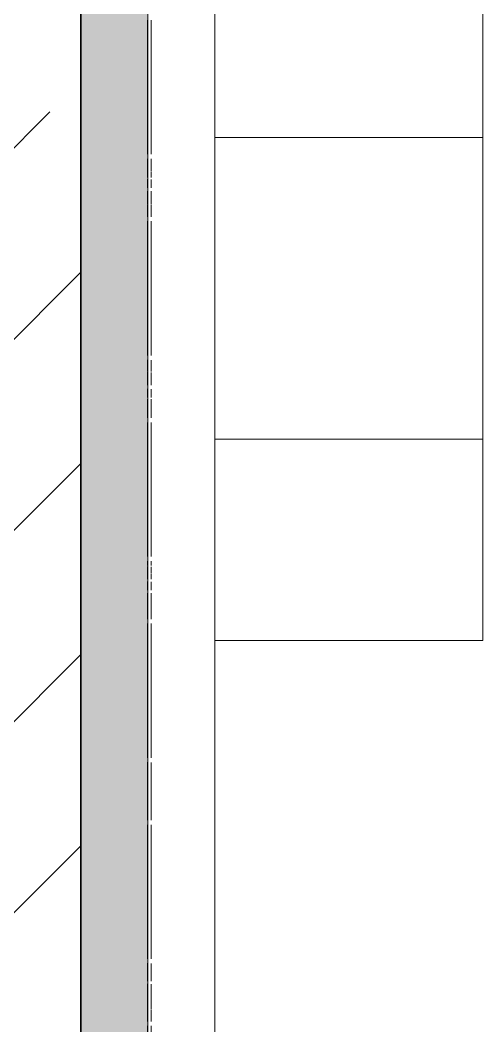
# Model space of a CAD drawing. Header units: millimetres. Extents: x 855 to 84199, y -1987 to 21700.
# Drawn here: x 10525.8 to 10663.9, y 20284.5 to 20584.5 of the extents above; entities that cross this region are included whole.
import ezdxf

# ---------------------------------------------------------------- set-up
doc = ezdxf.new("R2010")
doc.units = ezdxf.units.MM
for name, color, linetype, lineweight, true_color in [('A-WALL-2', 7, 'Continuous', 25, 0x3c3c3c), ('A-WALL-3', 7, 'Continuous', 35, 0x3c3c3c), ('A-WALL-FNSH-1', 7, 'Continuous', 13, 0x3c3c3c), ('I-FURN-1', 7, 'Continuous', 9, 0xf0f0f0)]:
    doc.layers.add(name, color=color, linetype=linetype, lineweight=lineweight, true_color=true_color)
doc.layers.add('I-WALL', color=7, linetype='Continuous', lineweight=9)

# ---------------------------------------------------------------- blocks, each defined once
blk = doc.blocks.new('Бизиборд лего - бизиборд 1_21б-32328682-План разверток пом_ 1_60_ Этаж 1')
at = {"layer": 'I-FURN-1'}
for p, q in [((-1205, 100), (-1355, 100)), ((-1355, 100), (-1205, 100)), ((-1205, 100), (-1295, 100)), ((-1295, 100), (-1295, 20)), ((-1295, 20), (-1295, 100)), ((-1295, 100), (-1205, 100)), ((-1145, 100), (-1205, 100)), ((-1205, 100), (-1145, 100)), ((-1205, 20), (-1205, 100)), ((-1205, 100), (-1205, 20)), ((-1145, 20), (-1145, 100)), ((-1145, 100), (-1145, 20)), ((-1000, 20), (-1500, 20)), ((-1330, 20), (-1290, 20)), ((-1290, 20), (-1330, 20)), ((-1330, 20), (-1295, 20)), ((-1295, 20), (-1290, 20)), ((-1290, 20), (-1295, 20)), ((-1295, 20), (-1290, 20)), ((-1290, 20), (-1289.66, 20)), ((-1280, 20), (-1290, 20)), ((-1290, 20), (-1287.07, 20)), ((-1270, 20), (-1290, 20)), ((-1290, 20), (-1270, 20)), ((-1282.59, 20), (-1290, 20)), ((-1290, 20), (-1270, 20)), ((-1270, 20), (-1290, 20)), ((-1290, 20), (-1270, 20)), ((-1270, 20), (-1290, 20)), ((-1290, 20), (-1270, 20)), ((-1270, 20), (-1290, 20)), ((-1290, 20), (-1287.07, 20)), ((-1288.66, 20), (-1290, 20)), ((-1290, 20), (-1282.59, 20)), ((-1270, 20), (-1290, 20)), ((-1290, 20), (-1270, 20)), ((-1270, 20), (-1290, 20)), ((-1290, 20), (-1270, 20)), ((-1277.41, 20), (-1290, 20)), ((-1290, 20), (-1272.93, 20)), ((-1272.93, 20), (-1290, 20)), ((-1290, 20), (-1270, 20)), ((-1289.66, 20), (-1290, 20)), ((-1290, 20), (-1270, 20)), ((-1285, 20), (-1290, 20)), ((-1290, 20), (-1270, 20)), ((-1270, 20), (-1290, 20)), ((-1290, 20), (-1270, 20)), ((-1270, 20), (-1290, 20)), ((-1290, 20), (-1270, 20)), ((-1282.59, 20), (-1290, 20)), ((-1290, 20), (-1270, 20)), ((-1270, 20), (-1290, 20)), ((-1290, 20), (-1270, 20)), ((-1270, 20), (-1290, 20)), ((-1290, 20), (-1270, 20)), ((-1270, 20), (-1290, 20)), ((-1290, 20), (-1270, 20)), ((-1270, 20), (-1290, 20)), ((-1290, 20), (-1270, 20)), ((-1270, 20), (-1290, 20)), ((-1290, 20), (-1288.66, 20)), ((-1287.07, 20), (-1290, 20)), ((-1290, 20), (-1270, 20)), ((-1270, 20), (-1290, 20)), ((-1290, 20), (-1282.59, 20)), ((-1288.66, 20), (-1290, 20)), ((-1290, 20), (-1270, 20)), ((-1270, 20), (-1290, 20)), ((-1290, 20), (-1270, 20)), ((-1270, 20), (-1290, 20)), ((-1290, 20), (-1270, 20)), ((-1277.41, 20), (-1290, 20)), ((-1289.66, 20), (-1288.66, 20)), ((-1270, 20), (-1289.66, 20)), ((-1288.66, 20), (-1283.1, 20)), ((-1283.1, 20), (-1288.66, 20)), ((-1288.66, 20), (-1283.1, 20)), ((-1283.1, 20), (-1288.66, 20)), ((-1288.66, 20), (-1283.1, 20)), ((-1288.66, 20), (-1280, 20)), ((-1270, 20), (-1288.66, 20)), ((-1288.66, 20), (-1285, 20)), ((-1285, 20), (-1288.66, 20)), ((-1287.07, 20), (-1270, 20)), ((-1287.07, 20), (-1275, 20)), ((-1285, 20), (-1287.07, 20)), ((-1270, 20), (-1285, 20)), ((-1285, 20), (-1280, 20)), ((-1282.59, 20), (-1285, 20)), ((-1282.59, 20), (-1285, 20)), ((-1282.59, 20), (-1280, 20)), ((-1280, 20), (-1282.59, 20)), ((-1282.59, 20), (-1280, 20)), ((-1280, 20), (-1282.59, 20)), ((-1282.59, 20), (-1280, 20)), ((-1270, 20), (-1282.59, 20)), ((-1282.59, 20), (-1270, 20)), ((-1280, 20), (-1282.59, 20)), ((-1270, 20), (-1282.59, 20)), ((-1282.59, 20), (-1272.93, 20)), ((-1280, 20), (-1282.59, 20)), ((-1280, 20), (-1272.93, 20)), ((-1272.93, 20), (-1280, 20)), ((-1270, 20), (-1280, 20)), ((-1280, 20), (-1277.41, 20)), ((-1277.41, 20), (-1280, 20)), ((-1278.96, 20), (-1275, 20)), ((-1275, 20), (-1278.96, 20)), ((-1278.96, 20), (-1275, 20)), ((-1275, 20), (-1278.96, 20)), ((-1278.96, 20), (-1275, 20)), ((-1270, 20), (-1277.41, 20)), ((-1277.41, 20), (-1275, 20)), ((-1275, 20), (-1277.41, 20)), ((-1270, 20), (-1277.41, 20)), ((-1275, 20), (-1270, 20)), ((-1275, 20), (-1272.93, 20)), ((-1270, 20), (-1275, 20)), ((-1274.83, 20), (-1271.34, 20)), ((-1271.34, 20), (-1274.83, 20)), ((-1274.83, 20), (-1271.34, 20)), ((-1271.34, 20), (-1274.83, 20)), ((-1274.83, 20), (-1271.34, 20)), ((-1272.93, 20), (-1271.34, 20)), ((-1271.34, 20), (-1272.93, 20)), ((-1272.93, 20), (-1270, 20)), ((-1270, 20), (-1272.93, 20)), ((-1272.93, 20), (-1271.34, 20)), ((-1272.93, 20), (-1271.34, 20)), ((-1271.34, 20), (-1270.34, 20)), ((-1270, 20), (-1271.34, 20)), ((-1271.34, 20), (-1270, 20)), ((-1271.34, 20), (-1270.34, 20)), ((-1270.34, 20), (-1270, 20)), ((-1270.34, 20), (-1270, 20)), ((-1270, 20), (-1230, 20)), ((-1230, 20), (-1270, 20)), ((-1270, 20), (-1230, 20)), ((-1230, 20), (-1270, 20)), ((-1270, 20), (-1230, 20)), ((-1230, 20), (-1228.66, 20)), ((-1220, 20), (-1230, 20)), ((-1230, 20), (-1211.34, 20)), ((-1217.41, 20), (-1230, 20)), ((-1230, 20), (-1212.93, 20)), ((-1229.66, 20), (-1230, 20)), ((-1230, 20), (-1210, 20)), ((-1210, 20), (-1230, 20)), ((-1230, 20), (-1210, 20)), ((-1229.66, 20), (-1230, 20)), ((-1230, 20), (-1210, 20)), ((-1210, 20), (-1230, 20)), ((-1230, 20), (-1229.66, 20)), ((-1227.07, 20), (-1230, 20)), ((-1230, 20), (-1215, 20)), ((-1229.66, 20), (-1230, 20)), ((-1230, 20), (-1220, 20)), ((-1210, 20), (-1230, 20)), ((-1230, 20), (-1220, 20)), ((-1210, 20), (-1230, 20)), ((-1230, 20), (-1210, 20)), ((-1227.07, 20), (-1230, 20)), ((-1230, 20), (-1225, 20)), ((-1229.66, 20), (-1230, 20)), ((-1230, 20), (-1228.66, 20)), ((-1211.34, 20), (-1230, 20)), ((-1230, 20), (-1210, 20)), ((-1210, 20), (-1230, 20)), ((-1230, 20), (-1210, 20)), ((-1210, 20), (-1230, 20)), ((-1230, 20), (-1220, 20)), ((-1211.34, 20), (-1230, 20)), ((-1230, 20), (-1227.07, 20)), ((-1210, 20), (-1230, 20)), ((-1230, 20), (-1210, 20)), ((-1210, 20), (-1230, 20)), ((-1230, 20), (-1210, 20)), ((-1210, 20), (-1230, 20)), ((-1230, 20), (-1210, 20)), ((-1210, 20), (-1230, 20)), ((-1230, 20), (-1210, 20)), ((-1222.59, 20), (-1230, 20)), ((-1230, 20), (-1210, 20)), ((-1210, 20), (-1230, 20)), ((-1230, 20), (-1217.41, 20)), ((-1212.93, 20), (-1230, 20)), ((-1230, 20), (-1228.66, 20)), ((-1228.66, 20), (-1230, 20)), ((-1230, 20), (-1210, 20)), ((-1210, 20), (-1230, 20)), ((-1230, 20), (-1210, 20)), ((-1210, 20), (-1230, 20)), ((-1230, 20), (-1220, 20)), ((-1229.66, 20), (-1230, 20)), ((-1210, 20), (-1229.66, 20)), ((-1228.66, 20), (-1229.66, 20)), ((-1229.66, 20), (-1212.93, 20)), ((-1228.66, 20), (-1229.66, 20)), ((-1225, 20), (-1229.66, 20)), ((-1210, 20), (-1229.66, 20)), ((-1228.66, 20), (-1225.22, 20)), ((-1225.22, 20), (-1228.66, 20)), ((-1228.66, 20), (-1225.22, 20)), ((-1225.22, 20), (-1228.66, 20)), ((-1228.66, 20), (-1225.22, 20)), ((-1228.66, 20), (-1227.07, 20)), ((-1227.07, 20), (-1228.66, 20)), ((-1227.07, 20), (-1228.66, 20)), ((-1228.66, 20), (-1210, 20)), ((-1228.66, 20), (-1220, 20)), ((-1220, 20), (-1228.66, 20)), ((-1227.07, 20), (-1222.59, 20)), ((-1225, 20), (-1227.07, 20)), ((-1225, 20), (-1227.07, 20)), ((-1210, 20), (-1227.07, 20)), ((-1210, 20), (-1227.07, 20)), ((-1227.07, 20), (-1210, 20)), ((-1225, 20), (-1221.09, 20)), ((-1221.09, 20), (-1225, 20)), ((-1225, 20), (-1221.09, 20)), ((-1221.09, 20), (-1225, 20)), ((-1225, 20), (-1221.09, 20)), ((-1220, 20), (-1225, 20)), ((-1210, 20), (-1225, 20)), ((-1225, 20), (-1210, 20)), ((-1222.59, 20), (-1225, 20)), ((-1222.59, 20), (-1217.41, 20)), ((-1220, 20), (-1222.59, 20)), ((-1210.34, 20), (-1222.59, 20)), ((-1220, 20), (-1217.41, 20)), ((-1217.41, 20), (-1220, 20)), ((-1220, 20), (-1217.41, 20)), ((-1217.41, 20), (-1220, 20)), ((-1220, 20), (-1217.41, 20)), ((-1212.93, 20), (-1220, 20)), ((-1210, 20), (-1220, 20)), ((-1220, 20), (-1210, 20)), ((-1220, 20), (-1217.41, 20)), ((-1217.41, 20), (-1220, 20)), ((-1220, 20), (-1210.34, 20)), ((-1220, 20), (-1211.34, 20)), ((-1212.93, 20), (-1220, 20)), ((-1220, 20), (-1212.93, 20)), ((-1217.41, 20), (-1210, 20)), ((-1210.34, 20), (-1217.41, 20)), ((-1217.41, 20), (-1212.93, 20)), ((-1212.93, 20), (-1217.41, 20)), ((-1217.41, 20), (-1210, 20)), ((-1216.96, 20), (-1211.34, 20)), ((-1211.34, 20), (-1216.96, 20)), ((-1216.96, 20), (-1211.34, 20)), ((-1211.34, 20), (-1216.96, 20)), ((-1216.96, 20), (-1211.34, 20)), ((-1215, 20), (-1211.34, 20)), ((-1211.34, 20), (-1212.93, 20)), ((-1212.93, 20), (-1211.34, 20)), ((-1212.93, 20), (-1210, 20)), ((-1212.93, 20), (-1210, 20)), ((-1210, 20), (-1212.93, 20)), ((-1210, 20), (-1212.93, 20)), ((-1210, 20), (-1212.93, 20)), ((-1212.93, 20), (-1210, 20)), ((-1210, 20), (-1211.34, 20)), ((-1211.34, 20), (-1210, 20)), ((-1211.34, 20), (-1210, 20)), ((-1211.34, 20), (-1210, 20)), ((-1210, 20), (-1211.34, 20)), ((-1210, 20), (-1211.34, 20)), ((-1211.34, 20), (-1210, 20)), ((-1210, 20), (-1210.34, 20)), ((-1210.34, 20), (-1210, 20)), ((-1210, 20), (-1210.34, 20)), ((-1210, 20), (-1205, 20)), ((-1205, 20), (-1210, 20)), ((-1210, 20), (-1205, 20)), ((-1205, 20), (-1210, 20)), ((-1210, 20), (-1205, 20)), ((-1205, 20), (-1170, 20)), ((-1170, 20), (-1205, 20)), ((-1205, 20), (-1170, 20)), ((-1170, 20), (-1155, 20)), ((-1155, 20), (-1170, 20)), ((-1170, 20), (-1155, 20)), ((-1168.66, 20), (-1170, 20)), ((-1170, 20), (-1155, 20)), ((-1155, 20), (-1170, 20)), ((-1170, 20), (-1169.66, 20)), ((-1168.66, 20), (-1170, 20)), ((-1170, 20), (-1155, 20)), ((-1155, 20), (-1170, 20)), ((-1170, 20), (-1155, 20)), ((-1167.07, 20), (-1170, 20)), ((-1170, 20), (-1155, 20)), ((-1155, 20), (-1170, 20)), ((-1170, 20), (-1155, 20)), ((-1155, 20), (-1170, 20)), ((-1170, 20), (-1162.59, 20)), ((-1155, 20), (-1170, 20)), ((-1170, 20), (-1169.66, 20)), ((-1155, 20), (-1170, 20)), ((-1170, 20), (-1155, 20)), ((-1155, 20), (-1170, 20)), ((-1170, 20), (-1155, 20)), ((-1155, 20), (-1170, 20)), ((-1170, 20), (-1155, 20)), ((-1162.59, 20), (-1170, 20)), ((-1170, 20), (-1155, 20)), ((-1155, 20), (-1170, 20)), ((-1170, 20), (-1155, 20)), ((-1155, 20), (-1170, 20)), ((-1170, 20), (-1169.66, 20)), ((-1155, 20), (-1170, 20)), ((-1170, 20), (-1155, 20)), ((-1155, 20), (-1170, 20)), ((-1170, 20), (-1155, 20)), ((-1155, 20), (-1170, 20)), ((-1170, 20), (-1155, 20)), ((-1155, 20), (-1170, 20)), ((-1170, 20), (-1155, 20)), ((-1155, 20), (-1170, 20)), ((-1170, 20), (-1155, 20)), ((-1165, 20), (-1170, 20)), ((-1170, 20), (-1155, 20)), ((-1155, 20), (-1170, 20)), ((-1170, 20), (-1155, 20)), ((-1155, 20), (-1170, 20)), ((-1170, 20), (-1155, 20)), ((-1168.66, 20), (-1170, 20)), ((-1170, 20), (-1155, 20)), ((-1155, 20), (-1170, 20)), ((-1170, 20), (-1155, 20)), ((-1155, 20), (-1170, 20)), ((-1170, 20), (-1169.66, 20)), ((-1160, 20), (-1170, 20)), ((-1169.66, 20), (-1168.66, 20)), ((-1169.66, 20), (-1155, 20)), ((-1169.66, 20), (-1168.66, 20)), ((-1169.66, 20), (-1150, 20)), ((-1168.66, 20), (-1167.35, 20)), ((-1167.35, 20), (-1168.66, 20)), ((-1168.66, 20), (-1167.35, 20)), ((-1155, 20), (-1168.66, 20)), ((-1168.66, 20), (-1167.07, 20)), ((-1155, 20), (-1168.66, 20)), ((-1168.66, 20), (-1155, 20)), ((-1155, 20), (-1168.66, 20)), ((-1167.07, 20), (-1163.22, 20)), ((-1163.22, 20), (-1167.07, 20)), ((-1167.07, 20), (-1163.22, 20)), ((-1167.07, 20), (-1155, 20)), ((-1165, 20), (-1167.07, 20)), ((-1155, 20), (-1165, 20)), ((-1155, 20), (-1165, 20)), ((-1162.59, 20), (-1160, 20)), ((-1160, 20), (-1162.59, 20)), ((-1162.59, 20), (-1160, 20)), ((-1162.59, 20), (-1155, 20)), ((-1155, 20), (-1162.59, 20)), ((-1150, 20), (-1160, 20)), ((-1159.08, 20), (-1155, 20)), ((-1155, 20), (-1159.08, 20)), ((-1159.08, 20), (-1155, 20)), ((-1155, 20), (-1154.94, 20)), ((-1154.94, 20), (-1155, 20)), ((-1155, 20), (-1154.94, 20)), ((-1154.94, 20), (-1155, 20)), ((-1155, 20), (-1154.94, 20)), ((-1154.94, 20), (-1155, 20)), ((-1155, 20), (-1154.94, 20)), ((-1154.94, 20), (-1155, 20)), ((-1155, 20), (-1154.94, 20)), ((-1154.94, 20), (-1155, 20)), ((-1155, 20), (-1154.94, 20)), ((-1154.94, 20), (-1155, 20)), ((-1155, 20), (-1154.94, 20)), ((-1154.94, 20), (-1155, 20)), ((-1155, 20), (-1154.94, 20)), ((-1154.94, 20), (-1155, 20)), ((-1155, 20), (-1154.94, 20)), ((-1154.94, 20), (-1155, 20)), ((-1155, 20), (-1154.94, 20)), ((-1154.94, 20), (-1155, 20)), ((-1155, 20), (-1154.94, 20)), ((-1154.94, 20), (-1155, 20)), ((-1155, 20), (-1154.94, 20)), ((-1154.94, 20), (-1155, 20)), ((-1155, 20), (-1154.94, 20)), ((-1154.94, 20), (-1155, 20)), ((-1155, 20), (-1154.94, 20)), ((-1154.94, 20), (-1155, 20)), ((-1155, 20), (-1154.94, 20)), ((-1154.94, 20), (-1155, 20)), ((-1155, 20), (-1154.94, 20)), ((-1154.94, 20), (-1155, 20)), ((-1155, 20), (-1154.94, 20)), ((-1154.94, 20), (-1155, 20)), ((-1155, 20), (-1154.94, 20)), ((-1154.94, 20), (-1155, 20)), ((-1155, 20), (-1154.94, 20)), ((-1154.94, 20), (-1155, 20)), ((-1155, 20), (-1154.94, 20)), ((-1154.94, 20), (-1155, 20)), ((-1155, 20), (-1154.94, 20)), ((-1154.94, 20), (-1155, 20)), ((-1155, 20), (-1154.94, 20)), ((-1154.94, 20), (-1155, 20)), ((-1155, 20), (-1154.94, 20)), ((-1154.94, 20), (-1155, 20)), ((-1155, 20), (-1154.94, 20)), ((-1154.94, 20), (-1155, 20)), ((-1155, 20), (-1154.94, 20)), ((-1154.94, 20), (-1155, 20)), ((-1155, 20), (-1154.94, 20)), ((-1154.94, 20), (-1155, 20)), ((-1154.95, 20), (-1151.34, 20)), ((-1151.34, 20), (-1154.95, 20)), ((-1154.95, 20), (-1151.34, 20)), ((-1154.94, 20), (-1150.34, 20)), ((-1152.93, 20), (-1154.94, 20)), ((-1154.94, 20), (-1150.34, 20)), ((-1151.34, 20), (-1154.94, 20)), ((-1154.94, 20), (-1150, 20)), ((-1150, 20), (-1154.94, 20)), ((-1154.94, 20), (-1150, 20)), ((-1150, 20), (-1154.94, 20)), ((-1154.94, 20), (-1150, 20)), ((-1150, 20), (-1154.94, 20)), ((-1154.94, 20), (-1150, 20)), ((-1150, 20), (-1154.94, 20)), ((-1154.94, 20), (-1150, 20)), ((-1150, 20), (-1154.94, 20)), ((-1154.94, 20), (-1150, 20)), ((-1150, 20), (-1154.94, 20)), ((-1154.94, 20), (-1150.34, 20)), ((-1150.34, 20), (-1154.94, 20)), ((-1154.94, 20), (-1152.93, 20)), ((-1150, 20), (-1154.94, 20)), ((-1154.94, 20), (-1150.34, 20)), ((-1150, 20), (-1154.94, 20)), ((-1154.94, 20), (-1150, 20)), ((-1150, 20), (-1154.94, 20)), ((-1154.94, 20), (-1150, 20)), ((-1150, 20), (-1154.94, 20)), ((-1154.94, 20), (-1150, 20)), ((-1150, 20), (-1154.94, 20)), ((-1154.94, 20), (-1150, 20)), ((-1150.34, 20), (-1154.94, 20)), ((-1154.94, 20), (-1150, 20)), ((-1150, 20), (-1154.94, 20)), ((-1154.94, 20), (-1150, 20)), ((-1150, 20), (-1154.94, 20)), ((-1154.94, 20), (-1150, 20)), ((-1150, 20), (-1154.94, 20)), ((-1154.94, 20), (-1150, 20)), ((-1150, 20), (-1154.94, 20)), ((-1154.94, 20), (-1150, 20)), ((-1150, 20), (-1154.94, 20)), ((-1154.94, 20), (-1150, 20)), ((-1150, 20), (-1154.94, 20)), ((-1154.94, 20), (-1150, 20)), ((-1150, 20), (-1154.94, 20)), ((-1154.94, 20), (-1150, 20)), ((-1150, 20), (-1154.94, 20)), ((-1154.94, 20), (-1150, 20)), ((-1150.34, 20), (-1154.94, 20)), ((-1154.94, 20), (-1150, 20)), ((-1150, 20), (-1154.94, 20)), ((-1154.94, 20), (-1150, 20)), ((-1150, 20), (-1154.94, 20)), ((-1150.34, 20), (-1152.93, 20)), ((-1152.93, 20), (-1150, 20)), ((-1150, 20), (-1151.34, 20)), ((-1150.34, 20), (-1150, 20)), ((-1150, 20), (-1150.34, 20)), ((-1150.34, 20), (-1150, 20)), ((-1150.34, 20), (-1150, 20)), ((-1150, 20), (-1150.34, 20)), ((-1150.34, 20), (-1150, 20)), ((-1150, 20), (-1150.34, 20)), ((-1150, 20), (-1150.34, 20)), ((-1150, 20), (-1145, 20)), ((-1145, 20), (-1150, 20)), ((-1150, 20), (-1145, 20)), ((-1145, 20), (-1110, 20)), ((-1110, 20), (-1092.94, 20)), ((-1092.94, 20), (-1110, 20)), ((-1110, 20), (-1092.94, 20)), ((-1092.94, 20), (-1110, 20)), ((-1110, 20), (-1095, 20)), ((-1107.07, 20), (-1110, 20)), ((-1110, 20), (-1092.94, 20)), ((-1092.94, 20), (-1110, 20)), ((-1110, 20), (-1092.94, 20)), ((-1092.94, 20), (-1110, 20)), ((-1110, 20), (-1108.66, 20)), ((-1108.66, 20), (-1110, 20)), ((-1110, 20), (-1092.94, 20)), ((-1092.94, 20), (-1110, 20)), ((-1110, 20), (-1109.66, 20)), ((-1097.41, 20), (-1110, 20)), ((-1110, 20), (-1105, 20)), ((-1095, 20), (-1110, 20)), ((-1110, 20), (-1092.94, 20)), ((-1107.07, 20), (-1110, 20)), ((-1110, 20), (-1109.66, 20)), ((-1107.07, 20), (-1110, 20)), ((-1110, 20), (-1092.94, 20)), ((-1092.94, 20), (-1110, 20)), ((-1110, 20), (-1107.07, 20)), ((-1105, 20), (-1110, 20)), ((-1110, 20), (-1092.94, 20)), ((-1092.94, 20), (-1110, 20)), ((-1110, 20), (-1092.94, 20)), ((-1092.94, 20), (-1110, 20)), ((-1110, 20), (-1092.94, 20)), ((-1100, 20), (-1110, 20)), ((-1110, 20), (-1092.94, 20)), ((-1092.94, 20), (-1110, 20)), ((-1110, 20), (-1092.94, 20)), ((-1092.94, 20), (-1110, 20)), ((-1110, 20), (-1092.94, 20)), ((-1092.94, 20), (-1110, 20)), ((-1110, 20), (-1092.94, 20)), ((-1092.94, 20), (-1110, 20)), ((-1110, 20), (-1092.94, 20)), ((-1092.94, 20), (-1110, 20)), ((-1110, 20), (-1092.94, 20)), ((-1092.94, 20), (-1110, 20)), ((-1110, 20), (-1092.94, 20)), ((-1109.66, 20), (-1110, 20)), ((-1110, 20), (-1109.66, 20)), ((-1107.07, 20), (-1110, 20)), ((-1110, 20), (-1092.94, 20)), ((-1092.94, 20), (-1110, 20)), ((-1110, 20), (-1092.94, 20)), ((-1092.94, 20), (-1110, 20)), ((-1110, 20), (-1102.59, 20)), ((-1092.93, 20), (-1110, 20)), ((-1109.66, 20), (-1092.94, 20)), ((-1109.66, 20), (-1105, 20)), ((-1105, 20), (-1109.66, 20)), ((-1109.66, 20), (-1095, 20)), ((-1108.66, 20), (-1092.94, 20)), ((-1108.66, 20), (-1105, 20)), ((-1092.94, 20), (-1108.66, 20)), ((-1095, 20), (-1107.07, 20)), ((-1102.59, 20), (-1107.07, 20)), ((-1095, 20), (-1107.07, 20)), ((-1107.07, 20), (-1102.59, 20)), ((-1095, 20), (-1107.07, 20)), ((-1105, 20), (-1092.94, 20)), ((-1105, 20), (-1095, 20)), ((-1105, 20), (-1092.94, 20)), ((-1092.94, 20), (-1105, 20)), ((-1092.94, 20), (-1105, 20)), ((-1092.94, 20), (-1102.59, 20)), ((-1102.59, 20), (-1092.94, 20)), ((-1102.59, 20), (-1090, 20)), ((-1092.94, 20), (-1100, 20)), ((-1092.94, 20), (-1097.41, 20)), ((-1095, 20), (-1092.94, 20)), ((-1092.94, 20), (-1095, 20)), ((-1095, 20), (-1092.94, 20)), ((-1092.94, 20), (-1095, 20)), ((-1092.94, 20), (-1095, 20)), ((-1095, 20), (-1092.94, 20)), ((-1092.94, 20), (-1095, 20)), ((-1092.94, 20), (-1092.93, 20)), ((-1092.93, 20), (-1092.94, 20)), ((-1092.94, 20), (-1092.93, 20)), ((-1092.93, 20), (-1092.94, 20)), ((-1092.94, 20), (-1092.93, 20)), ((-1092.93, 20), (-1092.94, 20)), ((-1092.94, 20), (-1092.93, 20)), ((-1092.93, 20), (-1092.94, 20)), ((-1092.94, 20), (-1092.93, 20)), ((-1092.93, 20), (-1092.94, 20)), ((-1092.94, 20), (-1092.93, 20)), ((-1092.93, 20), (-1092.94, 20)), ((-1092.94, 20), (-1092.93, 20)), ((-1092.93, 20), (-1092.94, 20)), ((-1092.94, 20), (-1092.93, 20)), ((-1092.93, 20), (-1092.94, 20)), ((-1092.94, 20), (-1092.93, 20)), ((-1092.93, 20), (-1092.94, 20)), ((-1092.94, 20), (-1092.93, 20)), ((-1092.93, 20), (-1092.94, 20)), ((-1092.94, 20), (-1092.93, 20)), ((-1092.93, 20), (-1092.94, 20)), ((-1092.94, 20), (-1092.93, 20)), ((-1092.93, 20), (-1092.94, 20)), ((-1092.94, 20), (-1092.93, 20)), ((-1092.93, 20), (-1092.94, 20)), ((-1092.94, 20), (-1092.93, 20)), ((-1092.93, 20), (-1092.94, 20)), ((-1092.94, 20), (-1092.93, 20)), ((-1092.93, 20), (-1092.94, 20)), ((-1092.94, 20), (-1092.93, 20)), ((-1092.93, 20), (-1092.94, 20)), ((-1092.94, 20), (-1092.93, 20)), ((-1092.93, 20), (-1092.94, 20)), ((-1092.94, 20), (-1092.93, 20)), ((-1092.93, 20), (-1092.94, 20)), ((-1092.94, 20), (-1092.93, 20)), ((-1092.93, 20), (-1092.94, 20)), ((-1092.94, 20), (-1092.93, 20)), ((-1092.93, 20), (-1092.94, 20)), ((-1092.94, 20), (-1092.93, 20)), ((-1092.93, 20), (-1092.94, 20)), ((-1092.94, 20), (-1092.93, 20)), ((-1092.93, 20), (-1092.94, 20)), ((-1092.94, 20), (-1092.93, 20)), ((-1092.93, 20), (-1092.94, 20)), ((-1092.94, 20), (-1092.93, 20)), ((-1092.93, 20), (-1092.94, 20)), ((-1092.94, 20), (-1092.93, 20)), ((-1092.93, 20), (-1092.94, 20)), ((-1092.94, 20), (-1092.93, 20)), ((-1092.93, 20), (-1092.94, 20)), ((-1092.93, 20), (-1091.34, 20)), ((-1092.93, 20), (-1090, 20)), ((-1090, 20), (-1092.93, 20)), ((-1092.93, 20), (-1090, 20)), ((-1090, 20), (-1092.93, 20)), ((-1092.93, 20), (-1091.34, 20)), ((-1091.34, 20), (-1092.93, 20)), ((-1092.93, 20), (-1090, 20)), ((-1090, 20), (-1092.93, 20)), ((-1092.93, 20), (-1090, 20)), ((-1090, 20), (-1092.93, 20)), ((-1092.93, 20), (-1090, 20)), ((-1090, 20), (-1092.93, 20)), ((-1092.93, 20), (-1090, 20)), ((-1090, 20), (-1092.93, 20)), ((-1092.93, 20), (-1090, 20)), ((-1090, 20), (-1092.93, 20)), ((-1092.93, 20), (-1091.34, 20)), ((-1090, 20), (-1092.93, 20)), ((-1092.93, 20), (-1090, 20)), ((-1090, 20), (-1092.93, 20)), ((-1092.93, 20), (-1090, 20)), ((-1090, 20), (-1092.93, 20)), ((-1092.93, 20), (-1090, 20)), ((-1090, 20), (-1092.93, 20)), ((-1092.93, 20), (-1090, 20)), ((-1090.34, 20), (-1092.93, 20)), ((-1092.93, 20), (-1090, 20)), ((-1090, 20), (-1092.93, 20)), ((-1092.93, 20), (-1090, 20)), ((-1090, 20), (-1092.93, 20)), ((-1092.93, 20), (-1091.34, 20)), ((-1090, 20), (-1092.93, 20)), ((-1092.93, 20), (-1090, 20)), ((-1090, 20), (-1092.93, 20)), ((-1092.93, 20), (-1090, 20)), ((-1090, 20), (-1092.93, 20)), ((-1092.93, 20), (-1090, 20)), ((-1090, 20), (-1092.93, 20)), ((-1092.93, 20), (-1090, 20)), ((-1090, 20), (-1092.93, 20)), ((-1092.93, 20), (-1090, 20)), ((-1090, 20), (-1092.93, 20)), ((-1092.93, 20), (-1090, 20)), ((-1090, 20), (-1092.93, 20)), ((-1092.93, 20), (-1090, 20)), ((-1090, 20), (-1092.93, 20)), ((-1092.93, 20), (-1091.34, 20)), ((-1091.34, 20), (-1092.93, 20)), ((-1092.93, 20), (-1090, 20)), ((-1090, 20), (-1092.93, 20)), ((-1092.93, 20), (-1090, 20)), ((-1090, 20), (-1092.93, 20)), ((-1090, 20), (-1092.93, 20)), ((-1091.34, 20), (-1090.34, 20)), ((-1090.34, 20), (-1091.34, 20)), ((-1091.34, 20), (-1090, 20)), ((-1091.34, 20), (-1090, 20)), ((-1091.34, 20), (-1090.34, 20)), ((-1090.34, 20), (-1091.34, 20)), ((-1090.34, 20), (-1090, 20)), ((-1090, 20), (-1090.34, 20)), ((-1090, 20), (-1090.34, 20)), ((-1090.34, 20), (-1090, 20)), ((-1090, 20), (-1090.34, 20)), ((-1090, 20), (-1050, 20)), ((-1050, 20), (-1035.07, 20)), ((-1035.07, 20), (-1050, 20)), ((-1050, 20), (-1035.07, 20)), ((-1035.07, 20), (-1050, 20)), ((-1050, 20), (-1047.07, 20)), ((-1035.07, 20), (-1050, 20)), ((-1050, 20), (-1035.07, 20)), ((-1035.07, 20), (-1050, 20)), ((-1050, 20), (-1035.07, 20)), ((-1035.07, 20), (-1050, 20)), ((-1050, 20), (-1049.66, 20)), ((-1047.07, 20), (-1050, 20)), ((-1050, 20), (-1035.07, 20)), ((-1045, 20), (-1050, 20)), ((-1050, 20), (-1035.07, 20)), ((-1040, 20), (-1050, 20)), ((-1050, 20), (-1045, 20)), ((-1035.07, 20), (-1050, 20)), ((-1050, 20), (-1047.07, 20)), ((-1042.59, 20), (-1050, 20)), ((-1050, 20), (-1045, 20)), ((-1049.66, 20), (-1050, 20)), ((-1050, 20), (-1035.07, 20)), ((-1035.07, 20), (-1050, 20)), ((-1050, 20), (-1040, 20)), ((-1035.07, 20), (-1050, 20)), ((-1050, 20), (-1035.07, 20)), ((-1035.07, 20), (-1050, 20)), ((-1050, 20), (-1035.07, 20)), ((-1047.07, 20), (-1050, 20)), ((-1050, 20), (-1035.07, 20)), ((-1037.41, 20), (-1050, 20)), ((-1050, 20), (-1047.07, 20)), ((-1037.41, 20), (-1050, 20)), ((-1050, 20), (-1035.07, 20)), ((-1035.07, 20), (-1050, 20)), ((-1050, 20), (-1035.07, 20)), ((-1035.07, 20), (-1050, 20)), ((-1050, 20), (-1035.07, 20)), ((-1035.07, 20), (-1050, 20)), ((-1050, 20), (-1045, 20)), ((-1040, 20), (-1050, 20)), ((-1050, 20), (-1047.07, 20)), ((-1035.07, 20), (-1050, 20)), ((-1050, 20), (-1040, 20)), ((-1035.07, 20), (-1050, 20)), ((-1050, 20), (-1048.66, 20)), ((-1045, 20), (-1050, 20)), ((-1050, 20), (-1035.07, 20)), ((-1035.07, 20), (-1050, 20)), ((-1050, 20), (-1035.07, 20)), ((-1035.07, 20), (-1050, 20)), ((-1050, 20), (-1030, 20)), ((-1045, 20), (-1050, 20)), ((-1049.66, 20), (-1047.07, 20)), ((-1040, 20), (-1049.66, 20)), ((-1048.66, 20), (-1047.47, 20)), ((-1048.66, 20), (-1045, 20)), ((-1047.07, 20), (-1043.34, 20)), ((-1047.07, 20), (-1035.07, 20)), ((-1047.07, 20), (-1035.07, 20)), ((-1035.07, 20), (-1047.07, 20)), ((-1047.07, 20), (-1045, 20)), ((-1042.59, 20), (-1047.07, 20)), ((-1047.07, 20), (-1035.07, 20)), ((-1047.07, 20), (-1042.59, 20)), ((-1035.07, 20), (-1045, 20)), ((-1045, 20), (-1035.07, 20)), ((-1045, 20), (-1035.07, 20)), ((-1045, 20), (-1035.07, 20)), ((-1045, 20), (-1035.07, 20)), ((-1045, 20), (-1040, 20)), ((-1042.59, 20), (-1045, 20)), ((-1030, 20), (-1045, 20)), ((-1042.59, 20), (-1035.07, 20)), ((-1040, 20), (-1042.59, 20)), ((-1035.07, 20), (-1042.59, 20)), ((-1042.59, 20), (-1035.07, 20)), ((-1035.07, 20), (-1042.59, 20)), ((-1035.07, 20), (-1040, 20)), ((-1035.07, 20), (-1040, 20)), ((-1035.07, 20), (-1040, 20)), ((-1040, 20), (-1035.07, 20)), ((-1035.07, 20), (-1040, 20)), ((-1040, 20), (-1037.41, 20)), ((-1040, 20), (-1035.07, 20)), ((-1035.07, 20), (-1037.41, 20)), ((-1035.07, 20), (-1037.41, 20)), ((-1037.41, 20), (-1035.07, 20)), ((-1035.07, 20), (-1035, 20)), ((-1035, 20), (-1035.07, 20)), ((-1035.07, 20), (-1035, 20)), ((-1035, 20), (-1035.07, 20)), ((-1035.07, 20), (-1035, 20)), ((-1035, 20), (-1035.07, 20)), ((-1035.07, 20), (-1035, 20)), ((-1035, 20), (-1035.07, 20)), ((-1035.07, 20), (-1035, 20)), ((-1035, 20), (-1035.07, 20)), ((-1035.07, 20), (-1035, 20)), ((-1035, 20), (-1035.07, 20)), ((-1035.07, 20), (-1035, 20)), ((-1035, 20), (-1035.07, 20)), ((-1035.07, 20), (-1035, 20)), ((-1035, 20), (-1035.07, 20)), ((-1035.07, 20), (-1035, 20)), ((-1035, 20), (-1035.07, 20)), ((-1035.07, 20), (-1035, 20)), ((-1035, 20), (-1035.07, 20)), ((-1035.07, 20), (-1035, 20)), ((-1035, 20), (-1035.07, 20)), ((-1035.07, 20), (-1035, 20)), ((-1035, 20), (-1035.07, 20)), ((-1035.07, 20), (-1035, 20)), ((-1035, 20), (-1035.07, 20)), ((-1035.07, 20), (-1035, 20)), ((-1035, 20), (-1035.07, 20)), ((-1035.07, 20), (-1035, 20)), ((-1035, 20), (-1035.07, 20)), ((-1035.07, 20), (-1035, 20)), ((-1035, 20), (-1035.07, 20)), ((-1035.07, 20), (-1035, 20)), ((-1035, 20), (-1035.07, 20)), ((-1035.07, 20), (-1035, 20)), ((-1035, 20), (-1035.07, 20)), ((-1035.07, 20), (-1035, 20)), ((-1035, 20), (-1035.07, 20)), ((-1035.07, 20), (-1035, 20)), ((-1035, 20), (-1035.07, 20)), ((-1035.07, 20), (-1035, 20)), ((-1035, 20), (-1035.07, 20)), ((-1035.07, 20), (-1035, 20)), ((-1035, 20), (-1035.07, 20)), ((-1035.07, 20), (-1035, 20)), ((-1035, 20), (-1035.07, 20)), ((-1035.07, 20), (-1035, 20)), ((-1035, 20), (-1035.07, 20)), ((-1035.07, 20), (-1035, 20)), ((-1035, 20), (-1035.07, 20)), ((-1035.07, 20), (-1035, 20)), ((-1035, 20), (-1035.07, 20)), ((-1035, 20), (-1031.34, 20)), ((-1035, 20), (-1032.93, 20)), ((-1030, 20), (-1035, 20)), ((-1035, 20), (-1030, 20)), ((-1030, 20), (-1035, 20)), ((-1035, 20), (-1031.34, 20)), ((-1031.34, 20), (-1035, 20)), ((-1035, 20), (-1030, 20)), ((-1030, 20), (-1035, 20)), ((-1035, 20), (-1030, 20)), ((-1030.34, 20), (-1035, 20)), ((-1035, 20), (-1030, 20)), ((-1031.34, 20), (-1035, 20)), ((-1035, 20), (-1030, 20)), ((-1030, 20), (-1035, 20)), ((-1035, 20), (-1030, 20)), ((-1030, 20), (-1035, 20)), ((-1035, 20), (-1030, 20)), ((-1030, 20), (-1035, 20)), ((-1035, 20), (-1030, 20)), ((-1030, 20), (-1035, 20)), ((-1035, 20), (-1030, 20)), ((-1030, 20), (-1035, 20)), ((-1035, 20), (-1030, 20)), ((-1030, 20), (-1035, 20)), ((-1035, 20), (-1031.34, 20)), ((-1030, 20), (-1035, 20)), ((-1035, 20), (-1030, 20)), ((-1030, 20), (-1035, 20)), ((-1035, 20), (-1030, 20)), ((-1030, 20), (-1035, 20)), ((-1035, 20), (-1030.34, 20)), ((-1030, 20), (-1035, 20)), ((-1035, 20), (-1032.93, 20)), ((-1030, 20), (-1035, 20)), ((-1035, 20), (-1030, 20)), ((-1030, 20), (-1035, 20)), ((-1035, 20), (-1030, 20)), ((-1031.34, 20), (-1035, 20)), ((-1035, 20), (-1030, 20)), ((-1030, 20), (-1035, 20)), ((-1035, 20), (-1030, 20)), ((-1031.34, 20), (-1035, 20)), ((-1035, 20), (-1030, 20)), ((-1030, 20), (-1035, 20)), ((-1035, 20), (-1032.93, 20)), ((-1030, 20), (-1035, 20)), ((-1035, 20), (-1032.93, 20)), ((-1030, 20), (-1035, 20)), ((-1035, 20), (-1030, 20)), ((-1030, 20), (-1035, 20)), ((-1035, 20), (-1030, 20)), ((-1030, 20), (-1035, 20)), ((-1032.93, 20), (-1030, 20)), ((-1032.93, 20), (-1030, 20)), ((-1032.93, 20), (-1031.34, 20)), ((-1032.93, 20), (-1030, 20)), ((-1031.34, 20), (-1030, 20)), ((-1030, 20), (-1031.34, 20)), ((-1030, 20), (-1031.34, 20)), ((-1031.34, 20), (-1030, 20)), ((-1030, 20), (-1031.34, 20)), ((-1030, 20), (-1031.34, 20)), ((-1031.34, 20), (-1030, 20)), ((-1030, 20), (-1030.34, 20)), ((-1030.34, 20), (-1030, 20)), ((-1030, 20), (-1000, 20)), ((-1500, 0), (-1000, 0)), ((-1290, 0), (-1330, 0)), ((-1270, 0), (-1290, 0)), ((-1290, 0), (-1270, 0)), ((-1270, 0), (-1290, 0)), ((-1290, 0), (-1270, 0)), ((-1270, 0), (-1290, 0)), ((-1290, 0), (-1270, 0)), ((-1270, 0), (-1290, 0)), ((-1290, 0), (-1270, 0)), ((-1272.93, 0), (-1290, 0)), ((-1290, 0), (-1270, 0)), ((-1288.66, 0), (-1290, 0)), ((-1290, 0), (-1282.59, 0)), ((-1270, 0), (-1290, 0)), ((-1290, 0), (-1270, 0)), ((-1270, 0), (-1290, 0)), ((-1290, 0), (-1270, 0)), ((-1285, 0), (-1290, 0)), ((-1290, 0), (-1270, 0)), ((-1270, 0), (-1290, 0)), ((-1290, 0), (-1280, 0)), ((-1270, 0), (-1290, 0)), ((-1290, 0), (-1270, 0)), ((-1270, 0), (-1290, 0)), ((-1290, 0), (-1282.59, 0)), ((-1270, 0), (-1290, 0)), ((-1290, 0), (-1270, 0)), ((-1270, 0), (-1290, 0)), ((-1290, 0), (-1270, 0)), ((-1271.34, 0), (-1290, 0)), ((-1290, 0), (-1270, 0)), ((-1288.66, 0), (-1290, 0)), ((-1290, 0), (-1270.34, 0)), ((-1283.1, 0), (-1288.66, 0)), ((-1275, 0), (-1288.66, 0)), ((-1270, 0), (-1288.66, 0)), ((-1270.34, 0), (-1285, 0)), ((-1280, 0), (-1282.59, 0)), ((-1282.59, 0), (-1270, 0)), ((-1282.59, 0), (-1277.41, 0)), ((-1280, 0), (-1270, 0)), ((-1275, 0), (-1278.96, 0)), ((-1277.41, 0), (-1270.34, 0)), ((-1270, 0), (-1275, 0)), ((-1271.34, 0), (-1274.83, 0)), ((-1270, 0), (-1272.93, 0)), ((-1270.34, 0), (-1271.34, 0)), ((-1270, 0), (-1270.34, 0)), ((-1270.34, 0), (-1270, 0)), ((-1270, 0), (-1270.34, 0)), ((-1270.34, 0), (-1270, 0)), ((-1230, 0), (-1270, 0)), ((-1210, 0), (-1230, 0)), ((-1230, 0), (-1210, 0)), ((-1210, 0), (-1230, 0)), ((-1230, 0), (-1210, 0)), ((-1210, 0), (-1230, 0)), ((-1230, 0), (-1210, 0)), ((-1210, 0), (-1230, 0)), ((-1230, 0), (-1222.59, 0)), ((-1210.34, 0), (-1230, 0)), ((-1230, 0), (-1225, 0)), ((-1228.66, 0), (-1230, 0)), ((-1230, 0), (-1229.66, 0)), ((-1210, 0), (-1230, 0)), ((-1230, 0), (-1210, 0)), ((-1210, 0), (-1230, 0)), ((-1230, 0), (-1210, 0)), ((-1210, 0), (-1230, 0)), ((-1230, 0), (-1210, 0)), ((-1229.66, 0), (-1230, 0)), ((-1230, 0), (-1217.41, 0)), ((-1210, 0), (-1230, 0)), ((-1230, 0), (-1210, 0)), ((-1215, 0), (-1230, 0)), ((-1230, 0), (-1215, 0)), ((-1210, 0), (-1230, 0)), ((-1230, 0), (-1210, 0)), ((-1210, 0), (-1230, 0)), ((-1230, 0), (-1210, 0)), ((-1225, 0), (-1230, 0)), ((-1230, 0), (-1227.07, 0)), ((-1229.66, 0), (-1230, 0)), ((-1230, 0), (-1210, 0)), ((-1229.66, 0), (-1210.34, 0)), ((-1210, 0), (-1229.66, 0)), ((-1228.66, 0), (-1229.66, 0)), ((-1225.22, 0), (-1228.66, 0)), ((-1211.34, 0), (-1228.66, 0)), ((-1210, 0), (-1228.66, 0)), ((-1227.07, 0), (-1215, 0)), ((-1221.09, 0), (-1225, 0)), ((-1225, 0), (-1210, 0)), ((-1210, 0), (-1225, 0)), ((-1222.59, 0), (-1210.34, 0)), ((-1217.41, 0), (-1220, 0)), ((-1217.41, 0), (-1210, 0)), ((-1211.34, 0), (-1216.96, 0)), ((-1212.93, 0), (-1215, 0)), ((-1215, 0), (-1212.93, 0)), ((-1215, 0), (-1210, 0)), ((-1210, 0), (-1212.93, 0)), ((-1212.93, 0), (-1210, 0)), ((-1210, 0), (-1211.34, 0)), ((-1210.34, 0), (-1210, 0)), ((-1210, 0), (-1210.34, 0)), ((-1210.34, 0), (-1210, 0)), ((-1170, 0), (-1210, 0)), ((-1167.07, 0), (-1170, 0)), ((-1170, 0), (-1155, 0)), ((-1155, 0), (-1170, 0)), ((-1170, 0), (-1155, 0)), ((-1155, 0), (-1170, 0)), ((-1170, 0), (-1155, 0)), ((-1155, 0), (-1170, 0)), ((-1170, 0), (-1168.66, 0)), ((-1155, 0), (-1170, 0)), ((-1170, 0), (-1155, 0)), ((-1169.66, 0), (-1170, 0)), ((-1170, 0), (-1155, 0)), ((-1155, 0), (-1170, 0)), ((-1170, 0), (-1155, 0)), ((-1169.66, 0), (-1170, 0)), ((-1170, 0), (-1169.66, 0)), ((-1155, 0), (-1170, 0)), ((-1170, 0), (-1155, 0)), ((-1155, 0), (-1170, 0)), ((-1170, 0), (-1155, 0)), ((-1155, 0), (-1170, 0)), ((-1170, 0), (-1155, 0)), ((-1169.66, 0), (-1170, 0)), ((-1170, 0), (-1155, 0)), ((-1155, 0), (-1170, 0)), ((-1170, 0), (-1155, 0)), ((-1155, 0), (-1170, 0)), ((-1170, 0), (-1155, 0)), ((-1155, 0), (-1170, 0)), ((-1170, 0), (-1155, 0)), ((-1157.41, 0), (-1170, 0)), ((-1170, 0), (-1160, 0)), ((-1155, 0), (-1169.66, 0)), ((-1155, 0), (-1169.66, 0)), ((-1169.66, 0), (-1168.66, 0)), ((-1167.07, 0), (-1169.66, 0)), ((-1167.35, 0), (-1168.66, 0)), ((-1168.66, 0), (-1155, 0)), ((-1168.66, 0), (-1167.07, 0)), ((-1163.22, 0), (-1167.07, 0)), ((-1165, 0), (-1167.07, 0)), ((-1167.07, 0), (-1165, 0)), ((-1155, 0), (-1167.07, 0)), ((-1162.59, 0), (-1165, 0)), ((-1165, 0), (-1162.59, 0)), ((-1160, 0), (-1162.59, 0)), ((-1155, 0), (-1162.59, 0)), ((-1162.59, 0), (-1160, 0)), ((-1160, 0), (-1157.41, 0)), ((-1160, 0), (-1150, 0)), ((-1155, 0), (-1159.08, 0)), ((-1157.41, 0), (-1155, 0)), ((-1152.93, 0), (-1157.41, 0)), ((-1154.94, 0), (-1155, 0)), ((-1155, 0), (-1154.94, 0)), ((-1154.94, 0), (-1155, 0)), ((-1155, 0), (-1154.94, 0)), ((-1154.94, 0), (-1155, 0)), ((-1155, 0), (-1154.94, 0)), ((-1154.94, 0), (-1155, 0)), ((-1155, 0), (-1154.94, 0)), ((-1154.94, 0), (-1155, 0)), ((-1155, 0), (-1154.94, 0)), ((-1154.94, 0), (-1155, 0)), ((-1155, 0), (-1154.94, 0)), ((-1154.94, 0), (-1155, 0)), ((-1155, 0), (-1154.94, 0)), ((-1154.94, 0), (-1155, 0)), ((-1155, 0), (-1154.94, 0)), ((-1154.94, 0), (-1155, 0)), ((-1155, 0), (-1154.94, 0)), ((-1154.94, 0), (-1155, 0)), ((-1155, 0), (-1154.94, 0)), ((-1154.94, 0), (-1155, 0)), ((-1155, 0), (-1154.94, 0)), ((-1154.94, 0), (-1155, 0)), ((-1155, 0), (-1154.94, 0)), ((-1154.94, 0), (-1155, 0)), ((-1155, 0), (-1154.94, 0)), ((-1154.94, 0), (-1155, 0)), ((-1155, 0), (-1154.94, 0)), ((-1154.94, 0), (-1155, 0)), ((-1155, 0), (-1154.94, 0)), ((-1151.34, 0), (-1154.95, 0)), ((-1150, 0), (-1154.94, 0)), ((-1154.94, 0), (-1150, 0)), ((-1150, 0), (-1154.94, 0)), ((-1154.94, 0), (-1150, 0)), ((-1150, 0), (-1154.94, 0)), ((-1154.94, 0), (-1150, 0)), ((-1150, 0), (-1154.94, 0)), ((-1154.94, 0), (-1150, 0)), ((-1150, 0), (-1154.94, 0)), ((-1154.94, 0), (-1150, 0)), ((-1150, 0), (-1154.94, 0)), ((-1154.94, 0), (-1150, 0)), ((-1150, 0), (-1154.94, 0)), ((-1154.94, 0), (-1150, 0)), ((-1150, 0), (-1154.94, 0)), ((-1154.94, 0), (-1152.93, 0)), ((-1150, 0), (-1154.94, 0)), ((-1154.94, 0), (-1150, 0)), ((-1150, 0), (-1154.94, 0)), ((-1154.94, 0), (-1150, 0)), ((-1150, 0), (-1154.94, 0)), ((-1154.94, 0), (-1150, 0)), ((-1150, 0), (-1154.94, 0)), ((-1154.94, 0), (-1150, 0)), ((-1150, 0), (-1154.94, 0)), ((-1154.94, 0), (-1150, 0)), ((-1150, 0), (-1154.94, 0)), ((-1154.94, 0), (-1150.34, 0)), ((-1150, 0), (-1154.94, 0)), ((-1154.94, 0), (-1150, 0)), ((-1152.93, 0), (-1151.34, 0)), ((-1151.34, 0), (-1152.93, 0)), ((-1151.34, 0), (-1150.34, 0)), ((-1150.34, 0), (-1151.34, 0)), ((-1150.34, 0), (-1150, 0)), ((-1150.34, 0), (-1150, 0)), ((-1150, 0), (-1150.34, 0)), ((-1110, 0), (-1150, 0)), ((-1109.66, 0), (-1110, 0)), ((-1110, 0), (-1092.94, 0)), ((-1092.94, 0), (-1110, 0)), ((-1110, 0), (-1092.94, 0)), ((-1092.94, 0), (-1110, 0)), ((-1110, 0), (-1092.94, 0)), ((-1092.94, 0), (-1110, 0)), ((-1110, 0), (-1107.07, 0)), ((-1108.66, 0), (-1110, 0)), ((-1110, 0), (-1100, 0)), ((-1108.66, 0), (-1110, 0)), ((-1110, 0), (-1100, 0)), ((-1092.94, 0), (-1110, 0)), ((-1110, 0), (-1092.94, 0)), ((-1092.94, 0), (-1110, 0)), ((-1110, 0), (-1092.94, 0)), ((-1092.94, 0), (-1110, 0)), ((-1110, 0), (-1092.94, 0)), ((-1092.94, 0), (-1110, 0)), ((-1110, 0), (-1109.66, 0)), ((-1092.94, 0), (-1110, 0)), ((-1110, 0), (-1092.94, 0)), ((-1092.94, 0), (-1110, 0)), ((-1110, 0), (-1092.94, 0)), ((-1092.94, 0), (-1110, 0)), ((-1110, 0), (-1092.94, 0)), ((-1092.94, 0), (-1110, 0)), ((-1110, 0), (-1092.94, 0)), ((-1092.94, 0), (-1110, 0)), ((-1110, 0), (-1092.94, 0)), ((-1090, 0), (-1110, 0)), ((-1110, 0), (-1090, 0)), ((-1108.66, 0), (-1109.66, 0)), ((-1109.66, 0), (-1102.59, 0)), ((-1092.94, 0), (-1108.66, 0)), ((-1107.07, 0), (-1108.66, 0)), ((-1092.94, 0), (-1108.66, 0)), ((-1092.94, 0), (-1108.66, 0)), ((-1092.94, 0), (-1107.07, 0)), ((-1107.07, 0), (-1092.94, 0)), ((-1102.59, 0), (-1092.94, 0)), ((-1100, 0), (-1092.94, 0)), ((-1100, 0), (-1095, 0)), ((-1095, 0), (-1092.94, 0)), ((-1092.93, 0), (-1092.94, 0)), ((-1092.94, 0), (-1092.93, 0)), ((-1092.93, 0), (-1092.94, 0)), ((-1092.94, 0), (-1092.93, 0)), ((-1092.93, 0), (-1092.94, 0)), ((-1092.94, 0), (-1092.93, 0)), ((-1092.93, 0), (-1092.94, 0)), ((-1092.94, 0), (-1092.93, 0)), ((-1092.93, 0), (-1092.94, 0)), ((-1092.94, 0), (-1092.93, 0)), ((-1092.93, 0), (-1092.94, 0)), ((-1092.94, 0), (-1092.93, 0)), ((-1092.93, 0), (-1092.94, 0)), ((-1092.94, 0), (-1092.93, 0)), ((-1092.93, 0), (-1092.94, 0)), ((-1092.94, 0), (-1092.93, 0)), ((-1092.93, 0), (-1092.94, 0)), ((-1092.94, 0), (-1092.93, 0)), ((-1092.93, 0), (-1092.94, 0)), ((-1092.94, 0), (-1092.93, 0)), ((-1092.93, 0), (-1092.94, 0)), ((-1092.94, 0), (-1092.93, 0)), ((-1092.93, 0), (-1092.94, 0)), ((-1092.94, 0), (-1092.93, 0)), ((-1092.93, 0), (-1092.94, 0)), ((-1092.94, 0), (-1092.93, 0)), ((-1092.93, 0), (-1092.94, 0)), ((-1092.94, 0), (-1092.93, 0)), ((-1092.93, 0), (-1092.94, 0)), ((-1092.94, 0), (-1092.93, 0)), ((-1091.34, 0), (-1092.93, 0)), ((-1090, 0), (-1092.93, 0)), ((-1092.93, 0), (-1090, 0)), ((-1090, 0), (-1092.93, 0)), ((-1092.93, 0), (-1090, 0)), ((-1090, 0), (-1092.93, 0)), ((-1092.93, 0), (-1090, 0)), ((-1090, 0), (-1092.93, 0)), ((-1092.93, 0), (-1090, 0)), ((-1090, 0), (-1092.93, 0)), ((-1092.93, 0), (-1090, 0)), ((-1090, 0), (-1092.93, 0)), ((-1092.93, 0), (-1090, 0)), ((-1090, 0), (-1092.93, 0)), ((-1092.93, 0), (-1090, 0)), ((-1090, 0), (-1092.93, 0)), ((-1092.93, 0), (-1090, 0)), ((-1090, 0), (-1092.93, 0)), ((-1092.93, 0), (-1090, 0)), ((-1090, 0), (-1092.93, 0)), ((-1092.93, 0), (-1090, 0)), ((-1090, 0), (-1092.93, 0)), ((-1092.93, 0), (-1090, 0)), ((-1090, 0), (-1092.93, 0)), ((-1092.93, 0), (-1090, 0)), ((-1090, 0), (-1092.93, 0)), ((-1092.93, 0), (-1090, 0)), ((-1090, 0), (-1092.93, 0)), ((-1092.93, 0), (-1090, 0)), ((-1090, 0), (-1092.93, 0)), ((-1092.93, 0), (-1090, 0)), ((-1050, 0), (-1090, 0)), ((-1047.07, 0), (-1050, 0)), ((-1050, 0), (-1035.07, 0)), ((-1035.07, 0), (-1050, 0)), ((-1050, 0), (-1048.66, 0)), ((-1035.07, 0), (-1050, 0)), ((-1050, 0), (-1035.07, 0)), ((-1035.07, 0), (-1050, 0)), ((-1050, 0), (-1035.07, 0)), ((-1049.66, 0), (-1050, 0)), ((-1050, 0), (-1042.59, 0)), ((-1042.59, 0), (-1050, 0)), ((-1050, 0), (-1035.07, 0)), ((-1035.07, 0), (-1050, 0)), ((-1050, 0), (-1035.07, 0)), ((-1035.07, 0), (-1050, 0)), ((-1050, 0), (-1035.07, 0)), ((-1035.07, 0), (-1050, 0)), ((-1050, 0), (-1035.07, 0)), ((-1035.07, 0), (-1050, 0)), ((-1050, 0), (-1035.07, 0)), ((-1035.07, 0), (-1050, 0)), ((-1050, 0), (-1040, 0)), ((-1035.07, 0), (-1050, 0)), ((-1050, 0), (-1035.07, 0)), ((-1035.07, 0), (-1050, 0)), ((-1050, 0), (-1035.07, 0)), ((-1035.07, 0), (-1050, 0)), ((-1050, 0), (-1035.07, 0)), ((-1035.07, 0), (-1050, 0)), ((-1050, 0), (-1035.07, 0)), ((-1030, 0), (-1050, 0)), ((-1050, 0), (-1030, 0)), ((-1035.07, 0), (-1049.66, 0)), ((-1043.34, 0), (-1048.66, 0)), ((-1048.66, 0), (-1037.41, 0)), ((-1045, 0), (-1047.07, 0)), ((-1042.59, 0), (-1045, 0)), ((-1035.07, 0), (-1042.59, 0)), ((-1037.41, 0), (-1042.59, 0)), ((-1042.59, 0), (-1035.07, 0)), ((-1035.07, 0), (-1042.59, 0)), ((-1040, 0), (-1035.07, 0)), ((-1035.07, 0), (-1037.41, 0)), ((-1037.41, 0), (-1035.07, 0)), ((-1035, 0), (-1035.07, 0)), ((-1035.07, 0), (-1035, 0)), ((-1035, 0), (-1035.07, 0)), ((-1035.07, 0), (-1035, 0)), ((-1035, 0), (-1035.07, 0)), ((-1035.07, 0), (-1035, 0)), ((-1035, 0), (-1035.07, 0)), ((-1035.07, 0), (-1035, 0)), ((-1035, 0), (-1035.07, 0)), ((-1035.07, 0), (-1035, 0)), ((-1035, 0), (-1035.07, 0)), ((-1035.07, 0), (-1035, 0)), ((-1035, 0), (-1035.07, 0)), ((-1035.07, 0), (-1035, 0)), ((-1035, 0), (-1035.07, 0)), ((-1035.07, 0), (-1035, 0)), ((-1035, 0), (-1035.07, 0)), ((-1035.07, 0), (-1035, 0)), ((-1035, 0), (-1035.07, 0)), ((-1035.07, 0), (-1035, 0)), ((-1035, 0), (-1035.07, 0)), ((-1035.07, 0), (-1035, 0)), ((-1035, 0), (-1035.07, 0)), ((-1035.07, 0), (-1035, 0)), ((-1035, 0), (-1035.07, 0)), ((-1035.07, 0), (-1035, 0)), ((-1035, 0), (-1035.07, 0)), ((-1035.07, 0), (-1035, 0)), ((-1035, 0), (-1035.07, 0)), ((-1035.07, 0), (-1035, 0)), ((-1031.34, 0), (-1035, 0)), ((-1030, 0), (-1035, 0)), ((-1035, 0), (-1030, 0)), ((-1030, 0), (-1035, 0)), ((-1035, 0), (-1030, 0)), ((-1030, 0), (-1035, 0)), ((-1035, 0), (-1030, 0)), ((-1030, 0), (-1035, 0)), ((-1035, 0), (-1030, 0)), ((-1030, 0), (-1035, 0)), ((-1035, 0), (-1030, 0)), ((-1030, 0), (-1035, 0)), ((-1035, 0), (-1030, 0)), ((-1030, 0), (-1035, 0)), ((-1035, 0), (-1030, 0)), ((-1030, 0), (-1035, 0)), ((-1035, 0), (-1030, 0)), ((-1030, 0), (-1035, 0)), ((-1035, 0), (-1031.34, 0)), ((-1030, 0), (-1035, 0)), ((-1035, 0), (-1030, 0)), ((-1030, 0), (-1035, 0)), ((-1035, 0), (-1030, 0)), ((-1030, 0), (-1035, 0)), ((-1035, 0), (-1030, 0)), ((-1030, 0), (-1035, 0)), ((-1035, 0), (-1030, 0)), ((-1030, 0), (-1035, 0)), ((-1035, 0), (-1030.34, 0)), ((-1030.34, 0), (-1035, 0)), ((-1035, 0), (-1030, 0)), ((-1031.34, 0), (-1030, 0)), ((-1030.34, 0), (-1030, 0)), ((-1030, 0), (-1030.34, 0)), ((-970, 0), (-1030, 0))]:
    blk.add_line(p, q, dxfattribs=at)

msp = doc.modelspace()

# ---------------------------------------------------------------- hatches: boundary and pattern name
at = {"layer": 'I-WALL'}
h = msp.add_hatch(dxfattribs=at)
h.set_pattern_fill('FP_2', color=256, style=0, pattern_type=2)
h.set_pattern_definition([(45, (-90256.056, 0), (-57.024626, 57.024626), []), (45, (-90199.03, 0), (-57.024626, 57.024626), [100.806, -20.161, 3.353, -16.808])])
h.paths.add_polyline_path([(10460.11, 17750), (10543.94, 17750), (10543.94, 21400), (10323.94, 21400), (10323.94, 17750)])
h = msp.add_hatch(dxfattribs=at)
h.set_pattern_fill('FP_19', color=256, style=0, pattern_type=2)
h.set_pattern_definition([(0, (-90256.056, 0), (121.92, 30.48), [10.058, -81.382, 10.058, -81.382, -487.68]), (0, (-90256.056, 0), (121.92, 30.48), [-182.88, 10.058, -172.822, 10.058, -81.382, -213.36]), (0, (-90256.056, 0), (121.92, 30.48), [-457.2, 10.058, -50.902, 10.058, -142.342]), (120, (-90210.336, 15.24), (-87.356454, 90.345817), [10.058, -81.382, 10.058, -81.382, -487.68]), (120, (-90210.336, 15.24), (-87.356454, 90.345817), [-182.88, 10.058, -172.822, 10.058, -81.382, -213.36]), (120, (-90210.336, 15.24), (-87.356454, 90.345817), [-457.2, 10.058, -50.902, 10.058, -142.342]), (240, (-90195.096, 76.2), (-34.563546, -120.825817), [10.058, -81.382, 10.058, -81.382, -487.68]), (240, (-90195.096, 76.2), (-34.563546, -120.825817), [-182.88, 10.058, -172.822, 10.058, -81.382, -213.36]), (240, (-90195.096, 76.2), (-34.563546, -120.825817), [-457.2, 10.058, -50.902, 10.058, -142.342])])
h.paths.add_polyline_path([(10562.36, 17750), (10563.94, 17750), (10563.94, 20791.5), (10543.94, 20791.5), (10543.94, 17750)])

# ---------------------------------------------------------------- linework, layer by layer
at = {"layer": 'A-WALL-2'}
for p, q in [((10563.94, 20544.5), (10563.94, 20584.5)), ((10563.94, 20537.6), (10563.94, 20543.16)), ((10563.94, 20534.5), (10563.94, 20537.09)), ((10563.94, 20529.5), (10563.94, 20533.46)), ((10563.94, 20525.84), (10563.94, 20529.33)), ((10563.94, 20484.5), (10563.94, 20524.5)), ((10563.94, 20479.72), (10563.94, 20483.16)), ((10563.94, 20475.59), (10563.94, 20479.5)), ((10563.94, 20471.91), (10563.94, 20474.5)), ((10563.94, 20465.84), (10563.94, 20471.46)), ((10563.94, 20424.5), (10563.94, 20464.5)), ((10563.94, 20421.85), (10563.94, 20423.16)), ((10563.94, 20417.72), (10563.94, 20421.57)), ((10563.94, 20414.5), (10563.94, 20417.09)), ((10563.94, 20409.5), (10563.94, 20413.58)), ((10563.94, 20405.84), (10563.94, 20409.45)), ((10563.94, 20364.5), (10563.94, 20404.5)), ((10563.94, 20347.44), (10563.94, 20363.16)), ((10563.94, 20345.84), (10563.94, 20347.43)), ((10563.94, 20304.5), (10563.94, 20344.5)), ((10563.94, 20297.84), (10563.94, 20303.16)), ((10563.94, 20289.57), (10563.94, 20297.09)), ((10563.94, 20285.84), (10563.94, 20289.5)), ((10563.94, 20224.5), (10563.94, 20284.5))]:
    msp.add_line(p, q, dxfattribs=at)
at = {"layer": 'A-WALL-3'}
msp.add_line((10543.94, 17530), (10543.94, 20754), dxfattribs=at)
at = {"layer": 'A-WALL-FNSH-1'}
for p, q in [((10564.94, 20544.48), (10564.94, 20584.5)), ((10564.94, 20541.57), (10564.94, 20543.08)), ((10564.94, 20539.5), (10564.94, 20541.47)), ((10564.94, 20537.6), (10564.94, 20539.38)), ((10564.94, 20534.5), (10564.94, 20536.96)), ((10564.94, 20531.91), (10564.94, 20533.46)), ((10564.94, 20529.5), (10564.94, 20531.79)), ((10564.94, 20527.43), (10564.94, 20529.33)), ((10564.94, 20525.84), (10564.94, 20527.35)), ((10564.94, 20484.48), (10564.94, 20524.5)), ((10564.94, 20481.57), (10564.94, 20483.08)), ((10564.94, 20479.72), (10564.94, 20481.47)), ((10564.94, 20477.09), (10564.94, 20479.38)), ((10564.94, 20475.59), (10564.94, 20476.96)), ((10564.94, 20471.91), (10564.94, 20474.37)), ((10564.94, 20469.5), (10564.94, 20471.46)), ((10564.94, 20467.43), (10564.94, 20469.4)), ((10564.94, 20465.84), (10564.94, 20467.35)), ((10564.94, 20424.48), (10564.94, 20464.5)), ((10564.94, 20421.85), (10564.94, 20423.08)), ((10564.94, 20419.5), (10564.94, 20421.47)), ((10564.94, 20417.72), (10564.94, 20419.38)), ((10564.94, 20414.5), (10564.94, 20416.96)), ((10564.94, 20411.91), (10564.94, 20413.58)), ((10564.94, 20409.5), (10564.94, 20411.79)), ((10564.94, 20407.43), (10564.94, 20409.4)), ((10564.94, 20405.84), (10564.94, 20407.35)), ((10564.94, 20364.48), (10564.94, 20404.5)), ((10564.94, 20361.57), (10564.94, 20363.08)), ((10564.94, 20359.5), (10564.94, 20361.47)), ((10564.94, 20357.09), (10564.94, 20359.38)), ((10564.94, 20354.5), (10564.94, 20356.96)), ((10564.94, 20351.91), (10564.94, 20354.37)), ((10564.94, 20349.5), (10564.94, 20351.79)), ((10564.94, 20347.44), (10564.94, 20349.4)), ((10564.94, 20345.84), (10564.94, 20347.35)), ((10564.94, 20304.48), (10564.94, 20344.5)), ((10564.94, 20301.57), (10564.94, 20303.08)), ((10564.94, 20299.5), (10564.94, 20301.47)), ((10564.94, 20297.84), (10564.94, 20299.38)), ((10564.94, 20294.5), (10564.94, 20296.96)), ((10564.94, 20291.91), (10564.94, 20294.37)), ((10564.94, 20289.57), (10564.94, 20291.79)), ((10564.94, 20287.43), (10564.94, 20289.4)), ((10564.94, 20285.84), (10564.94, 20287.35)), ((10564.94, 20224.48), (10564.94, 20284.5))]:
    msp.add_line(p, q, dxfattribs=at)

# ---------------------------------------------------------------- block references
at = {"layer": 'I-FURN-1', "rotation": 270.0000000000001}
msp.add_blockref('Бизиборд лего - бизиборд 1_21б-32328682-План разверток пом_ 1_60_ Этаж 1', (10563.94, 19254.5), dxfattribs=at)

doc.saveas('drawing.dxf')
